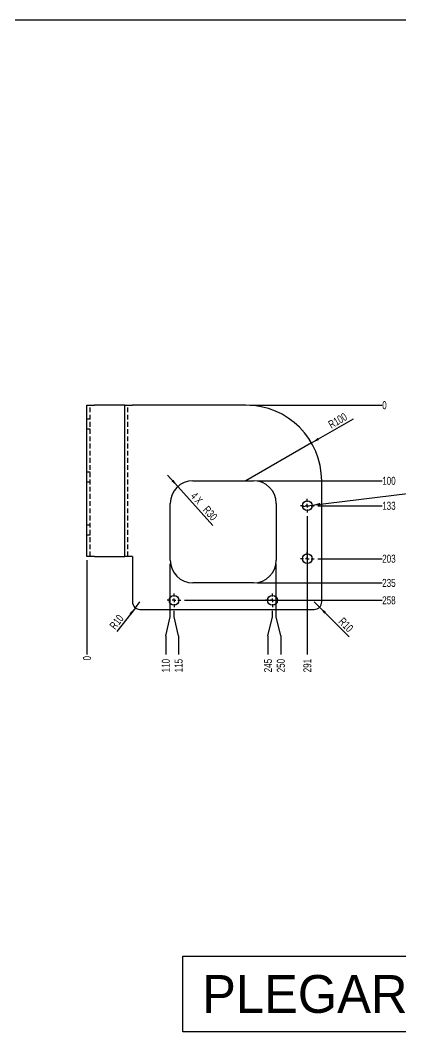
# Model space of a CAD drawing. Extents: x 0 to 1558, y 0 to 583.
# Drawn here: x 300.1 to 400.6, y 148.6 to 416 of the extents above; entities that cross this region are included whole.
import ezdxf

# ---------------------------------------------------------------- set-up
doc = ezdxf.new("R2010")
doc.units = 0
doc.linetypes.add('HIDDEN', pattern=[1.905, 1.27, -0.635])
doc.layers.get('0').update_dxf_attribs({"linetype": 'CONTINUOUS'})
doc.layers.add('FORMATO', color=7, linetype='CONTINUOUS')
doc.layers.add('MARCADO', color=5, linetype='CONTINUOUS')
doc.styles.add('SLDTEXTSTYLE0', font='TXT', dxfattribs={"width": 0.75})
doc.styles.add('SLDTEXTSTYLE4', font='TXT', dxfattribs={"width": 0.666667})
doc.dimstyles.new('SLDDIMSTYLE0', dxfattribs={"dimtxt": 2.116667, "dimasz": 2.116667, "dimexe": 0, "dimexo": 0.0625, "dimgap": 0.529167, "dimtad": 0, "dimtih": 1, "dimtoh": 1, "dimdec": 0, "dimlfac": 5, "dimrnd": 1e-09, "dimdsep": 46, "dimtxsty": 'SLDTEXTSTYLE0', "dimblk1": 'NONE', "dimblk2": 'NONE', "dimsah": 1, "dimcen": 0.09, "dimadec": 0, "dimazin": 0, "dimtfac": 1, "dimtdec": 0, "dimtofl": 0, "dimtmove": 0, "dimatfit": 3, "dimldrblk": 'NONE', "dimfxl": 1, "dimtolj": 1, "dimtzin": 12, "dimarcsym": 0})
doc.dimstyles.new('SLDDIMSTYLE1', dxfattribs={"dimtxt": 2.116667, "dimasz": 2.116667, "dimexe": 0, "dimexo": 0.0625, "dimgap": 0.529167, "dimtad": 0, "dimtih": 1, "dimtoh": 1, "dimdec": 1, "dimlfac": 5, "dimrnd": 1e-09, "dimzin": 12, "dimdsep": 46, "dimtxsty": 'SLDTEXTSTYLE0', "dimblk1": 'NONE', "dimblk2": 'NONE', "dimsah": 1, "dimcen": 0.09, "dimadec": 0, "dimazin": 0, "dimtfac": 1, "dimtdec": 1, "dimtofl": 0, "dimtmove": 0, "dimatfit": 3, "dimldrblk": 'NONE', "dimfxl": 1, "dimtolj": 1, "dimtzin": 12, "dimarcsym": 0})
doc.dimstyles.new('SLDDIMSTYLE4', dxfattribs={"dimtxt": 2.116667, "dimasz": 2.116667, "dimexe": 0, "dimexo": 0.0625, "dimgap": 0.529167, "dimtad": 1, "dimdec": 1, "dimlfac": 5, "dimrnd": 1e-09, "dimzin": 12, "dimdsep": 46, "dimtxsty": 'SLDTEXTSTYLE0', "dimsah": 1, "dimcen": 0, "dimadec": 0, "dimazin": 0, "dimtfac": 1, "dimtdec": 1, "dimtofl": 0, "dimtmove": 1, "dimatfit": 3, "dimfxl": 1, "dimtolj": 1, "dimtzin": 12, "dimarcsym": 0})
doc.dimstyles.new('SLDDIMSTYLE7', dxfattribs={"dimtxt": 2.116667, "dimasz": 2.116667, "dimexe": 0, "dimexo": 0.0625, "dimgap": 0.529167, "dimtad": 1, "dimdec": 1, "dimlfac": 5, "dimrnd": 1e-09, "dimzin": 12, "dimdsep": 46, "dimtxsty": 'SLDTEXTSTYLE0', "dimsah": 1, "dimcen": 0, "dimadec": 0, "dimazin": 0, "dimtfac": 1, "dimtdec": 1, "dimtofl": 0, "dimtmove": 0, "dimatfit": 3, "dimfxl": 1, "dimtolj": 1, "dimtzin": 12, "dimarcsym": 0})
doc.dimstyles.new('SLDDIMSTYLE8', dxfattribs={"dimtxt": 2.116667, "dimasz": 2.116667, "dimexe": 0, "dimexo": 0.0625, "dimgap": 0.529167, "dimtad": 0, "dimtih": 1, "dimtoh": 1, "dimdec": 6, "dimlfac": 5, "dimrnd": 1e-09, "dimzin": 12, "dimdsep": 46, "dimtxsty": 'SLDTEXTSTYLE0', "dimblk1": 'NONE', "dimsah": 1, "dimcen": 0, "dimadec": 0, "dimazin": 0, "dimtfac": 1, "dimtdec": 1, "dimtmove": 0, "dimatfit": 3, "dimldrblk": 'NONE', "dimfxl": 1, "dimtolj": 1, "dimtzin": 12, "dimarcsym": 0})

# ---------------------------------------------------------------- blocks, each defined once
blk = doc.blocks.new('_D_23')
at = {"layer": 'FORMATO', "transparency": 16777216}
blk.add_line((360.73, 314.26), (395.73, 314.26), dxfattribs=at)
at = {"layer": 'FORMATO', "transparency": 16777216, "insert": (395.73, 315.31), "char_height": 2.12, "attachment_point": 1, "style": 'SLDTEXTSTYLE0'}
blk.add_mtext('0', dxfattribs=at)
blk = doc.blocks.new('_NONE')
blk = doc.blocks.new('_D_24')
at = {"layer": 'FORMATO', "color": 7, "transparency": 16777216}
blk.add_line((362.73, 294.26), (395.73, 294.26), dxfattribs=at)
at = {"layer": 'FORMATO', "color": 7, "transparency": 16777216, "insert": (395.73, 295.31), "char_height": 2.117, "attachment_point": 1, "style": 'SLDTEXTSTYLE0'}
blk.add_mtext('100', dxfattribs=at)
blk = doc.blocks.new('_D_25')
at = {"layer": 'FORMATO', "color": 7, "transparency": 16777216}
blk.add_line((378.73, 287.66), (395.73, 287.66), dxfattribs=at)
at = {"layer": 'FORMATO', "color": 7, "transparency": 16777216, "insert": (395.73, 288.71), "char_height": 2.117, "attachment_point": 1, "style": 'SLDTEXTSTYLE0'}
blk.add_mtext('133', dxfattribs=at)
blk = doc.blocks.new('_D_26')
at = {"layer": 'FORMATO', "color": 7, "transparency": 16777216}
blk.add_line((378.73, 273.66), (395.73, 273.66), dxfattribs=at)
at = {"layer": 'FORMATO', "color": 7, "transparency": 16777216, "insert": (395.73, 274.71), "char_height": 2.117, "attachment_point": 1, "style": 'SLDTEXTSTYLE0'}
blk.add_mtext('203', dxfattribs=at)
blk = doc.blocks.new('_D_27')
at = {"layer": 'FORMATO', "color": 7, "transparency": 16777216}
blk.add_line((362.73, 267.26), (395.73, 267.26), dxfattribs=at)
at = {"layer": 'FORMATO', "color": 7, "transparency": 16777216, "insert": (395.73, 268.31), "char_height": 2.117, "attachment_point": 1, "style": 'SLDTEXTSTYLE0'}
blk.add_mtext('235', dxfattribs=at)
blk = doc.blocks.new('_D_28')
at = {"layer": 'FORMATO', "color": 7, "transparency": 16777216}
blk.add_line((343.53, 262.66), (395.73, 262.66), dxfattribs=at)
at = {"layer": 'FORMATO', "color": 7, "transparency": 16777216, "insert": (395.73, 263.71), "char_height": 2.117, "attachment_point": 1, "style": 'SLDTEXTSTYLE0'}
blk.add_mtext('258', dxfattribs=at)
blk = doc.blocks.new('_D_29')
at = {"layer": 'FORMATO', "transparency": 16777216}
blk.add_line((317.73, 273.26), (317.73, 248.3), dxfattribs=at)
at = {"layer": 'FORMATO', "transparency": 16777216, "insert": (316.69, 246.74), "char_height": 2.12, "attachment_point": 1, "rotation": 90, "style": 'SLDTEXTSTYLE0'}
blk.add_mtext('0', dxfattribs=at)
blk = doc.blocks.new('_D_30')
at = {"layer": 'FORMATO', "color": 7, "transparency": 16777216}
for p, q in [((339.73, 258.3), (339.73, 272.26)), ((338.53, 253.3), (339.73, 258.3)), ((338.53, 253.3), (338.53, 248.3))]:
    blk.add_line(p, q, dxfattribs=at)
at = {"layer": 'FORMATO', "color": 7, "transparency": 16777216, "insert": (337.49, 243.61), "char_height": 2.117, "attachment_point": 1, "rotation": 90, "style": 'SLDTEXTSTYLE0'}
blk.add_mtext('110', dxfattribs=at)
blk = doc.blocks.new('_D_31')
at = {"layer": 'FORMATO', "color": 7, "transparency": 16777216}
for p, q in [((340.73, 258.3), (340.73, 259.86)), ((341.93, 253.3), (340.73, 258.3)), ((341.93, 253.3), (341.93, 248.3))]:
    blk.add_line(p, q, dxfattribs=at)
at = {"layer": 'FORMATO', "color": 7, "transparency": 16777216, "insert": (340.88, 243.61), "char_height": 2.117, "attachment_point": 1, "rotation": 90, "style": 'SLDTEXTSTYLE0'}
blk.add_mtext('115', dxfattribs=at)
blk = doc.blocks.new('_D_32')
at = {"layer": 'FORMATO', "color": 7, "transparency": 16777216}
for p, q in [((366.73, 258.3), (366.73, 259.86)), ((365.53, 253.3), (366.73, 258.3)), ((365.53, 253.3), (365.53, 248.3))]:
    blk.add_line(p, q, dxfattribs=at)
at = {"layer": 'FORMATO', "color": 7, "transparency": 16777216, "insert": (364.49, 243.61), "char_height": 2.117, "attachment_point": 1, "rotation": 90, "style": 'SLDTEXTSTYLE0'}
blk.add_mtext('245', dxfattribs=at)
blk = doc.blocks.new('_D_33')
at = {"layer": 'FORMATO', "color": 7, "transparency": 16777216}
for p, q in [((367.73, 258.3), (367.73, 272.26)), ((368.93, 253.3), (367.73, 258.3)), ((368.93, 253.3), (368.93, 248.3))]:
    blk.add_line(p, q, dxfattribs=at)
at = {"layer": 'FORMATO', "color": 7, "transparency": 16777216, "insert": (367.88, 243.61), "char_height": 2.117, "attachment_point": 1, "rotation": 90, "style": 'SLDTEXTSTYLE0'}
blk.add_mtext('250', dxfattribs=at)
blk = doc.blocks.new('_D_34')
at = {"layer": 'FORMATO', "color": 7, "transparency": 16777216}
blk.add_line((375.93, 284.86), (375.93, 248.3), dxfattribs=at)
at = {"layer": 'FORMATO', "color": 7, "transparency": 16777216, "insert": (374.89, 243.61), "char_height": 2.117, "attachment_point": 1, "rotation": 90, "style": 'SLDTEXTSTYLE0'}
blk.add_mtext('291', dxfattribs=at)
blk = doc.blocks.new('_D_35')
at = {"layer": 'FORMATO', "color": 7, "transparency": 16777216}
for q in [(388.14, 310.66), (359.73, 294.26)]:
    blk.add_line((377.05, 304.26), q, dxfattribs=at)
blk.add_solid([(377.05, 304.26), (379.05, 305.04), (378.72, 305.6)], dxfattribs=at)
at = {"layer": 'FORMATO', "color": 7, "transparency": 16777216, "insert": (381.23, 309.82), "char_height": 2.117, "attachment_point": 1, "rotation": 30, "style": 'SLDTEXTSTYLE0'}
blk.add_mtext('R100', dxfattribs=at)
blk = doc.blocks.new('_D_36')
at = {"layer": 'FORMATO', "transparency": 16777216}
for p, q in [((377.22, 287.82), (411.99, 292.1)), ((411.99, 292.1), (440.77, 292.1)), ((374.64, 287.5), (377.22, 287.82))]:
    blk.add_line(p, q, dxfattribs=at)
blk.add_solid([(377.22, 287.82), (379.36, 287.75), (379.28, 288.4)], dxfattribs=at)
at = {"layer": 'FORMATO', "transparency": 16777216, "attachment_point": 1}
for s, insert, char_height, style in [('4 x', (413.58, 294.83), 2.117, 'SLDTEXTSTYLE4'), ('%%c', (418.06, 294.83), 2.117, 'SLDTEXTSTYLE0'), ('13 POR TODO', (422.05, 294.83), 2.1167, 'SLDTEXTSTYLE0')]:
    blk.add_mtext(s, dxfattribs=dict(at, insert=insert, char_height=char_height, style=style))
blk = doc.blocks.new('_D_37')
at = {"layer": 'FORMATO', "color": 7, "transparency": 16777216}
for q in [(339.03, 295.77), (350.96, 282.41)]:
    blk.add_line((341.74, 292.73), q, dxfattribs=at)
blk.add_solid([(341.74, 292.73), (340.57, 294.53), (340.08, 294.1)], dxfattribs=at)
at = {"layer": 'FORMATO', "color": 7, "transparency": 16777216, "char_height": 2.117, "attachment_point": 1, "rotation": 311.7669}
for s, insert, style in [('4 X', (346.54, 291.45), 'SLDTEXTSTYLE4'), ('R30', (349.77, 287.84), 'SLDTEXTSTYLE0')]:
    blk.add_mtext(s, dxfattribs=dict(at, insert=insert, style=style))
blk = doc.blocks.new('_D_38')
at = {"layer": 'FORMATO', "color": 7, "transparency": 16777216}
for q in [(377.73, 262.26), (387.03, 252.96)]:
    blk.add_line((379.15, 260.85), q, dxfattribs=at)
blk.add_solid([(379.15, 260.85), (380.41, 259.12), (380.87, 259.58)], dxfattribs=at)
at = {"layer": 'FORMATO', "color": 7, "transparency": 16777216, "insert": (385.52, 258.3), "char_height": 2.117, "attachment_point": 1, "rotation": 315, "style": 'SLDTEXTSTYLE0'}
blk.add_mtext('R10', dxfattribs=at)
blk = doc.blocks.new('_D_39')
at = {"layer": 'FORMATO', "color": 7, "transparency": 16777216}
for q in [(331.73, 262.26), (325.65, 254.39)]:
    blk.add_line((330.51, 260.68), q, dxfattribs=at)
blk.add_solid([(330.51, 260.68), (328.96, 259.2), (329.47, 258.8)], dxfattribs=at)
at = {"layer": 'FORMATO', "color": 7, "transparency": 16777216, "insert": (323.52, 256.03), "char_height": 2.117, "attachment_point": 1, "rotation": 52.3228, "style": 'SLDTEXTSTYLE0'}
blk.add_mtext('R10', dxfattribs=at)
blk = doc.blocks.new('SW_CENTERMARKSYMBOL_12')
at = {"layer": 'FORMATO', "color": 0}
for p, q in [((-1, 0), (-1.8, 0)), ((0, 0), (-0.5, 0)), ((0, 1), (0, 1.8)), ((0, 0), (0, 0.5)), ((0, 0), (0, -0.5)), ((0, 0), (0.5, 0)), ((1, 0), (1.8, 0)), ((0, -1), (0, -1.8))]:
    blk.add_line(p, q, dxfattribs=at)
blk = doc.blocks.new('SW_CENTERMARKSYMBOL_13')
at = {"layer": 'FORMATO', "color": 0}
for p, q in [((-1, 0), (-1.8, 0)), ((0, 0), (-0.5, 0)), ((0, 1), (0, 1.8)), ((0, 0), (0, 0.5)), ((0, 0), (0, -0.5)), ((0, 0), (0.5, 0)), ((1, 0), (1.8, 0)), ((0, -1), (0, -1.8))]:
    blk.add_line(p, q, dxfattribs=at)
blk = doc.blocks.new('SW_CENTERMARKSYMBOL_14')
at = {"layer": 'FORMATO', "color": 0}
for p, q in [((-1, 0), (-1.8, 0)), ((0, 0), (-0.5, 0)), ((0, 1), (0, 1.8)), ((0, 0), (0, 0.5)), ((0, 0), (0, -0.5)), ((0, 0), (0.5, 0)), ((1, 0), (1.8, 0)), ((0, -1), (0, -1.8))]:
    blk.add_line(p, q, dxfattribs=at)
blk = doc.blocks.new('SW_CENTERMARKSYMBOL_15')
at = {"layer": 'FORMATO', "color": 0}
for p, q in [((-1, 0), (-1.8, 0)), ((0, 0), (-0.5, 0)), ((0, 1), (0, 1.8)), ((0, 0), (0, 0.5)), ((0, 0), (0, -0.5)), ((0, 0), (0.5, 0)), ((1, 0), (1.8, 0)), ((0, -1), (0, -1.8))]:
    blk.add_line(p, q, dxfattribs=at)

msp = doc.modelspace()

# ---------------------------------------------------------------- linework, layer by layer
at = {"color": 7, "linetype": 'Continuous'}
for p, q in [((317.73329273, 314.25941568), (319.73329278, 314.25941568)), ((317.73329273, 274.25941509), (317.73329273, 314.25941568)), ((326.53329259, 314.25941568), (319.73329278, 314.25941568)), ((327.73329278, 314.25941568), (326.53329259, 314.25941568)), ((327.73329278, 274.25941509), (327.73329278, 314.25941568)), ((327.73329278, 314.25941568), (329.73329311, 314.25941568)), ((359.73329281, 314.25941568), (329.73329311, 314.25941568)), ((345.73329424, 294.25941538), (361.73329389, 294.25941538)), ((379.73329162, 262.2594161), (379.73329162, 294.25941538)), ((339.73329251, 273.25941604), (339.73329251, 288.25941552)), ((367.73329412, 288.25941552), (367.73329412, 273.25941604)), ((319.73329278, 274.25941509), (317.73329273, 274.25941509)), ((319.73329278, 274.25941509), (326.53329259, 274.25941509)), ((326.53329259, 274.25941509), (327.73329278, 274.25941509)), ((329.73329311, 274.25941509), (327.73329278, 274.25941509)), ((329.73329311, 274.25941509), (329.73329311, 262.2594161)), ((361.73329389, 267.25941431), (345.73329424, 267.25941431)), ((331.73329269, 260.25941503), (377.73329353, 260.25941503))]:
    msp.add_line(p, q, dxfattribs=at)
at = {"color": 7, "linetype": 'HIDDEN'}
for p, q in [((318.53329277, 274.25941509), (318.53329277, 314.25941568)), ((328.53329291, 274.25941509), (328.53329291, 314.25941568)), ((318.53329277, 310.55941563), (317.73329273, 310.55941563)), ((317.73329273, 307.95941484), (318.53329277, 307.95941484)), ((318.53329277, 296.55941539), (317.73329273, 296.55941539)), ((317.73329273, 293.95941538), (318.53329277, 293.95941538)), ((318.53329277, 282.55941552), (317.73329273, 282.55941552)), ((317.73329273, 279.95941472), (318.53329277, 279.95941472))]:
    msp.add_line(p, q, dxfattribs=at)
at = {"color": 7, "linetype": 'Continuous'}
for centre in [(375.93329277, 287.65941538), (375.93329277, 273.65941538), (340.73329277, 262.65941538), (366.73329277, 262.65941538)]:
    msp.add_circle(centre, 1.3, dxfattribs=at)
for centre, radius, start, end in [((359.73329277, 294.25941538), 20, 0, 90), ((345.73329277, 288.25941538), 6, 90, 180), ((361.73329277, 288.25941538), 6, 360, 90), ((345.73329277, 273.25941538), 6, 180, 270), ((361.73329277, 273.25941538), 6, 270, 0), ((331.73329277, 262.25941538), 2, 180, 270), ((377.73329277, 262.25941538), 2, 270, 0)]:
    msp.add_arc(centre, radius, start, end, dxfattribs=at)
at = {"layer": 'FORMATO', "color": 7}
msp.add_line((587.96842999, 416.04657709), (17.78444771, 416.04657709), dxfattribs=at)

# ---------------------------------------------------------------- block references
for name, p in [('SW_CENTERMARKSYMBOL_12', (375.93329277, 287.65941538)), ('SW_CENTERMARKSYMBOL_13', (375.93329277, 273.65941538)), ('SW_CENTERMARKSYMBOL_15', (340.73329277, 262.65941538)), ('SW_CENTERMARKSYMBOL_14', (366.73329277, 262.65941538))]:
    msp.add_blockref(name, p, dxfattribs=at)

# ---------------------------------------------------------------- texts
at = {"layer": 'MARCADO', "insert": (399.34303995, 158.48406249), "char_height": 10, "attachment_point": 5, "bg_fill": 16}
msp.add_mtext_dynamic_manual_height_columns('PLEGAR EN "W"', width=102.6378323797, gutter_width=14.11111111, heights=[0], dxfattribs=at)

# ---------------------------------------------------------------- dimensions: what is measured, and where the dimension line sits
at = {"layer": 'FORMATO', "color": 7}
for feature_location, offset, dtype, origin, picture, middle in [((342.53329277, 262.65941538), (53.2, 0), 0, (359.73329277, 314.25941538), '_D_28', (398.07926499, 262.65941538)), ((361.73329277, 294.25941538), (34, 0), 0, (359.73329277, 314.25941538), '_D_24', (398.07926499, 294.25941538)), ((377.73329277, 287.65941538), (18, 0), 0, (359.73329277, 314.25941538), '_D_25', (398.07926499, 287.65941538)), ((377.73329277, 273.65941538), (18, 0), 0, (359.73329277, 314.25941538), '_D_26', (398.07926499, 273.65941538)), ((361.73329277, 267.25941538), (34, 0), 0, (359.73329277, 314.25941538), '_D_27', (398.07926499, 267.25941538)), ((375.93329277, 285.85941538), (0, -37.55741107), 1, (317.73329277, 274.25941538), '_D_34', (375.93329277, 245.95603208)), ((339.73329277, 273.25941538), (-1.19838978, -24.95741107), 1, (317.73329277, 274.25941538), '_D_30', (338.53490299, 245.95603208)), ((340.73329277, 260.85941538), (1.19838978, -12.55741107), 1, (317.73329277, 274.25941538), '_D_31', (341.93168254, 245.95603208)), ((366.73329277, 260.85941538), (-1.19838978, -12.55741107), 1, (317.73329277, 274.25941538), '_D_32', (365.53490299, 245.95603208)), ((367.73329277, 273.25941538), (1.19838978, -24.95741107), 1, (317.73329277, 274.25941538), '_D_33', (368.93168254, 245.95603208))]:
    dim = msp.add_ordinate_dim(feature_location=feature_location, offset=offset, dtype=dtype, origin=origin, dimstyle='SLDDIMSTYLE1', dxfattribs=at)
    dim.commit()
    dim.dimension.update_dxf_attribs({"geometry": picture, "text_midpoint": middle})
at = {"layer": 'FORMATO'}
for feature_location, offset, dtype, origin, picture, middle in [((359.7332927651, 314.2594153846), (36, 0), 0, (359.7332927651, 314.2594153846), '_D_23', (396.5152835274, 314.2594153846)), ((317.7332927651, 274.2594153846), (0, -25.9574110713), 1, (317.7332927651, 274.2594153846), '_D_29', (317.7332927651, 247.5200135509))]:
    dim = msp.add_ordinate_dim(feature_location=feature_location, offset=offset, dtype=dtype, origin=origin, dimstyle='SLDDIMSTYLE0', dxfattribs=at)
    dim.commit()
    dim.dimension.update_dxf_attribs({"geometry": picture, "text_midpoint": middle})
at = {"layer": 'FORMATO', "color": 7}
for center, mpoint, picture, middle in [((359.73329277, 294.25941538), (377.05380084, 304.25941538), '_D_35', (385.4088916, 309.08323351)), ((331.73329277, 262.25941538), (330.51086945, 260.67648101), '_D_39', (327.02451466, 256.16194468)), ((377.73329277, 262.25941538), (379.14750633, 260.84520182), '_D_38', (385.4088916, 254.58383655))]:
    dim = msp.add_radius_dim(center=center, mpoint=mpoint, dimstyle='SLDDIMSTYLE7', dxfattribs=at)
    dim.commit()
    dim.dimension.update_dxf_attribs({"geometry": picture, "text_midpoint": middle, "dimtype": 164})
dim = msp.add_radius_dim(center=(345.73329277, 288.25941538), mpoint=(341.73668418, 292.7345824), text='4 X <>', dimstyle='SLDDIMSTYLE4', dxfattribs=at)
dim.commit()
dim.dimension.update_dxf_attribs({"geometry": '_D_37', "text_midpoint": (347.73160706, 286.02184188), "dimtype": 164})
at = {"layer": 'FORMATO'}
dim = msp.add_diameter_dim_2p(p1=(374.64303843, 287.50053259), p2=(377.2235471, 287.81829818), text='4 x <> POR TODO\\P', dimstyle='SLDDIMSTYLE8', dxfattribs=at)
dim.commit()
dim.dimension.update_dxf_attribs({"geometry": '_D_36', "text_midpoint": (427.17820748, 293.78163404), "dimtype": 163})

doc.saveas('drawing.dxf')
